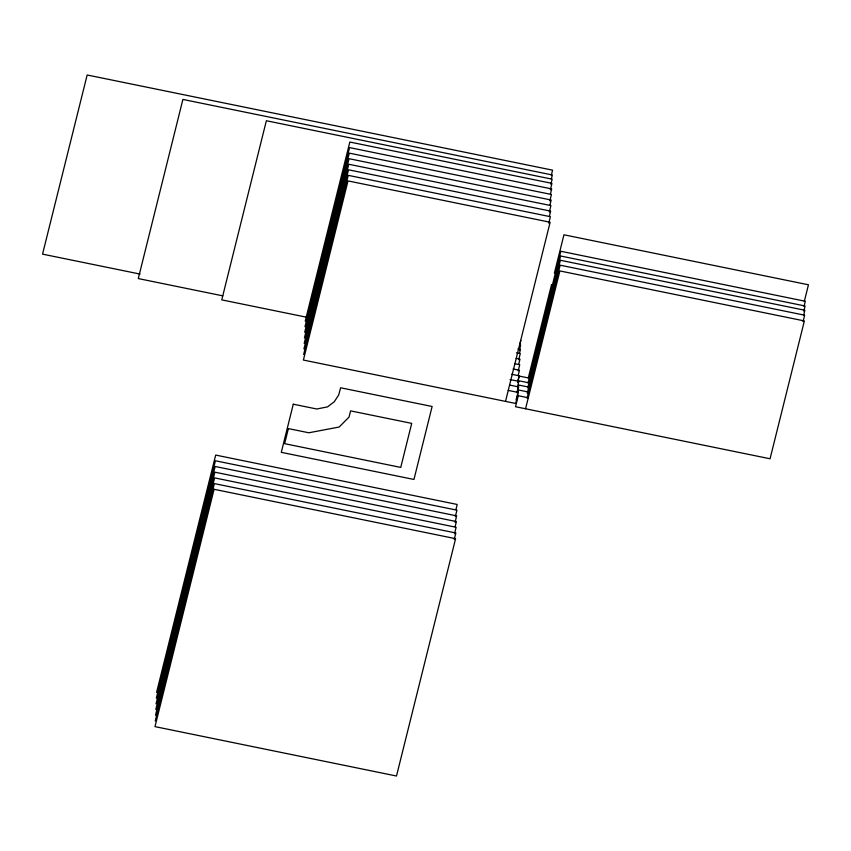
<?xml version="1.0" encoding="UTF-8"?>
<svg xmlns="http://www.w3.org/2000/svg" width="851" height="851" viewBox="0 0 851 851"><rect width="100%" height="100%" fill="white"/><g stroke="black" fill="none" stroke-linecap="round" stroke-linejoin="round"><path stroke-width="1.28" d="M156.584 692.406L215.686 455.072L457.21 504.462L455.923 509.621M156.318 698.107L215.42 460.774L456.944 510.164L455.338 516.61M156.052 703.809L215.154 466.476L456.668 515.866L455.062 522.312M155.786 709.511L214.877 472.177L456.402 521.567L455.115 526.726M155.51 715.212L214.612 477.89L456.136 527.269L454.53 533.726M155.244 720.914L214.346 483.591L455.859 532.981L454.253 539.428M305.222 321.178L349.835 142.032L551.959 183.369L550.363 189.784M304.966 326.731L349.57 147.595L551.693 188.922L550.416 194.06M304.701 332.284L349.314 153.148L551.437 194.475L549.842 200.9M304.435 337.836L349.048 158.701L551.171 200.028L549.895 205.165M304.179 343.389L348.782 164.254L550.916 205.58L549.31 212.005M303.913 348.942L348.527 169.806L550.65 211.133L549.374 216.271M303.647 354.505L348.261 175.359L550.384 216.697L548.789 223.111M551.299 175.295L552.586 170.168L87.164 74.984L42.55 254.13L140.053 274.075M551.395 178.827L552.352 174.976L182.901 99.429L138.287 278.575L222.845 295.861M550.884 184.305L552.161 179.178L266.363 120.736L221.76 299.871L306.2 317.146M505.515 401.385L550.129 222.249L348.006 180.912L303.392 360.058L515.685 403.47L518.419 392.481L508.249 390.407M519.663 345.283L520.876 340.4M519.44 350.101L520.652 345.219M519.546 353.069L520.45 349.41L517.908 348.889M518.738 359.707L520.259 353.612L516.44 352.825M518.78 364.047L519.993 359.165L516.185 358.388M518.216 370.823L519.738 364.717L514.642 363.675M518.259 375.153L519.472 370.27L513.11 368.972M517.685 381.929L519.206 375.823L511.579 374.259M517.674 382.173L519.195 376.068L529.216 378.121M517.451 386.907L518.972 380.801L528.992 382.854M516.951 392.385L518.77 385.067L528.79 387.12M517.163 393.034L518.684 386.928L509.781 385.109M516.11 399.768L517.323 394.885M517.929 392.439L518.536 390.003L528.556 392.045M528.301 377.929L551.576 284.479M554.405 273.107L563.947 234.791L808.45 284.787L804.312 301.392M528.003 383.003L560.809 251.268L805.312 301.265L804.025 306.424M527.78 387.726L560.586 256.002L805.089 305.998L803.801 311.147M527.269 393.215L560.383 260.268L804.886 310.264L803.599 315.413M527.035 398.151L560.149 265.193L804.652 315.2L803.046 321.635M525.556 408.767L559.873 270.937L804.376 320.933L770.059 458.774L515.536 406.725L518.27 395.736L528.29 397.789M510.047 379.557L518.95 381.376M214.069 489.293L154.978 726.626L396.492 776.016L455.593 538.683L214.069 489.293M293.287 404.193L281.298 452.338L413.958 479.464L432.127 406.491L340.623 387.779L338.677 394.992L334.294 401.715L327.582 406.863L316.774 409.001L293.287 404.193M288.372 428.596L284.628 443.669L400.747 467.412L411.714 423.373L350.591 410.873L349.038 417.086L339.166 427.021L308.839 432.776L288.372 428.596"/></g></svg>
